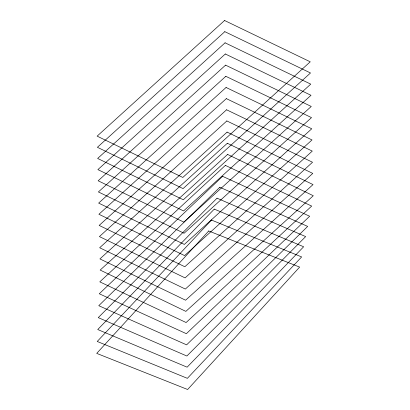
<?xml version="1.0" encoding="UTF-8"?>
<svg xmlns="http://www.w3.org/2000/svg" width="410" height="410" viewBox="0 0 410 410"><rect width="100%" height="100%" fill="white"/><g stroke="black" fill="none" stroke-linecap="round" stroke-linejoin="round"><path stroke-width="0.61" d="M208.726 230.979L96.714 353.384L187.626 389.5L299.638 267.094L208.726 230.979M211.498 220.047L97.226 341.458L187.375 378.338L301.647 256.926L211.498 220.047M214.276 209.115L97.739 329.537L187.119 367.181L303.651 246.758L214.276 209.115M217.049 198.184L98.256 317.617L186.868 356.018L305.66 236.59L217.049 198.184M219.821 187.252L98.769 305.696L186.611 344.861L307.669 226.417L219.821 187.252M222.594 176.326L99.281 293.77L186.36 333.699L309.673 216.249L222.594 176.326M225.367 165.394L99.794 281.849L186.104 322.537L311.682 206.081L225.367 165.394M224.562 20.5L97.129 136.146L182.814 177.458L310.247 61.813L224.562 20.5M224.813 31.662L97.385 147.303L183.065 188.615L310.498 72.975L224.813 31.662M225.07 42.819L97.636 158.465L183.321 199.778L310.754 84.132L225.07 42.819M225.321 53.982L97.887 169.622L183.572 210.94L311.005 95.294L225.321 53.982M225.577 65.139L98.144 180.784L183.829 222.097L311.257 106.456L225.577 65.139M225.828 76.301L98.395 191.947L184.08 233.259L311.513 117.614L225.828 76.301M226.079 87.463L98.651 203.104L184.336 244.416L311.764 128.776L226.079 87.463M226.335 98.62L98.902 214.266L184.587 255.579L312.02 139.933L226.335 98.62M226.586 109.783L99.158 225.423L184.838 266.741L312.271 151.095L226.586 109.783M226.843 120.94L99.41 236.585L185.095 277.898L312.528 162.257L226.843 120.94M227.094 132.102L99.661 247.742L185.346 289.06L312.779 173.415L227.094 132.102M227.35 143.259L99.917 258.905L185.602 300.217L313.03 184.577L227.35 143.259M227.601 154.421L100.168 270.067L185.853 311.38L313.286 195.734L227.601 154.421"/></g></svg>
